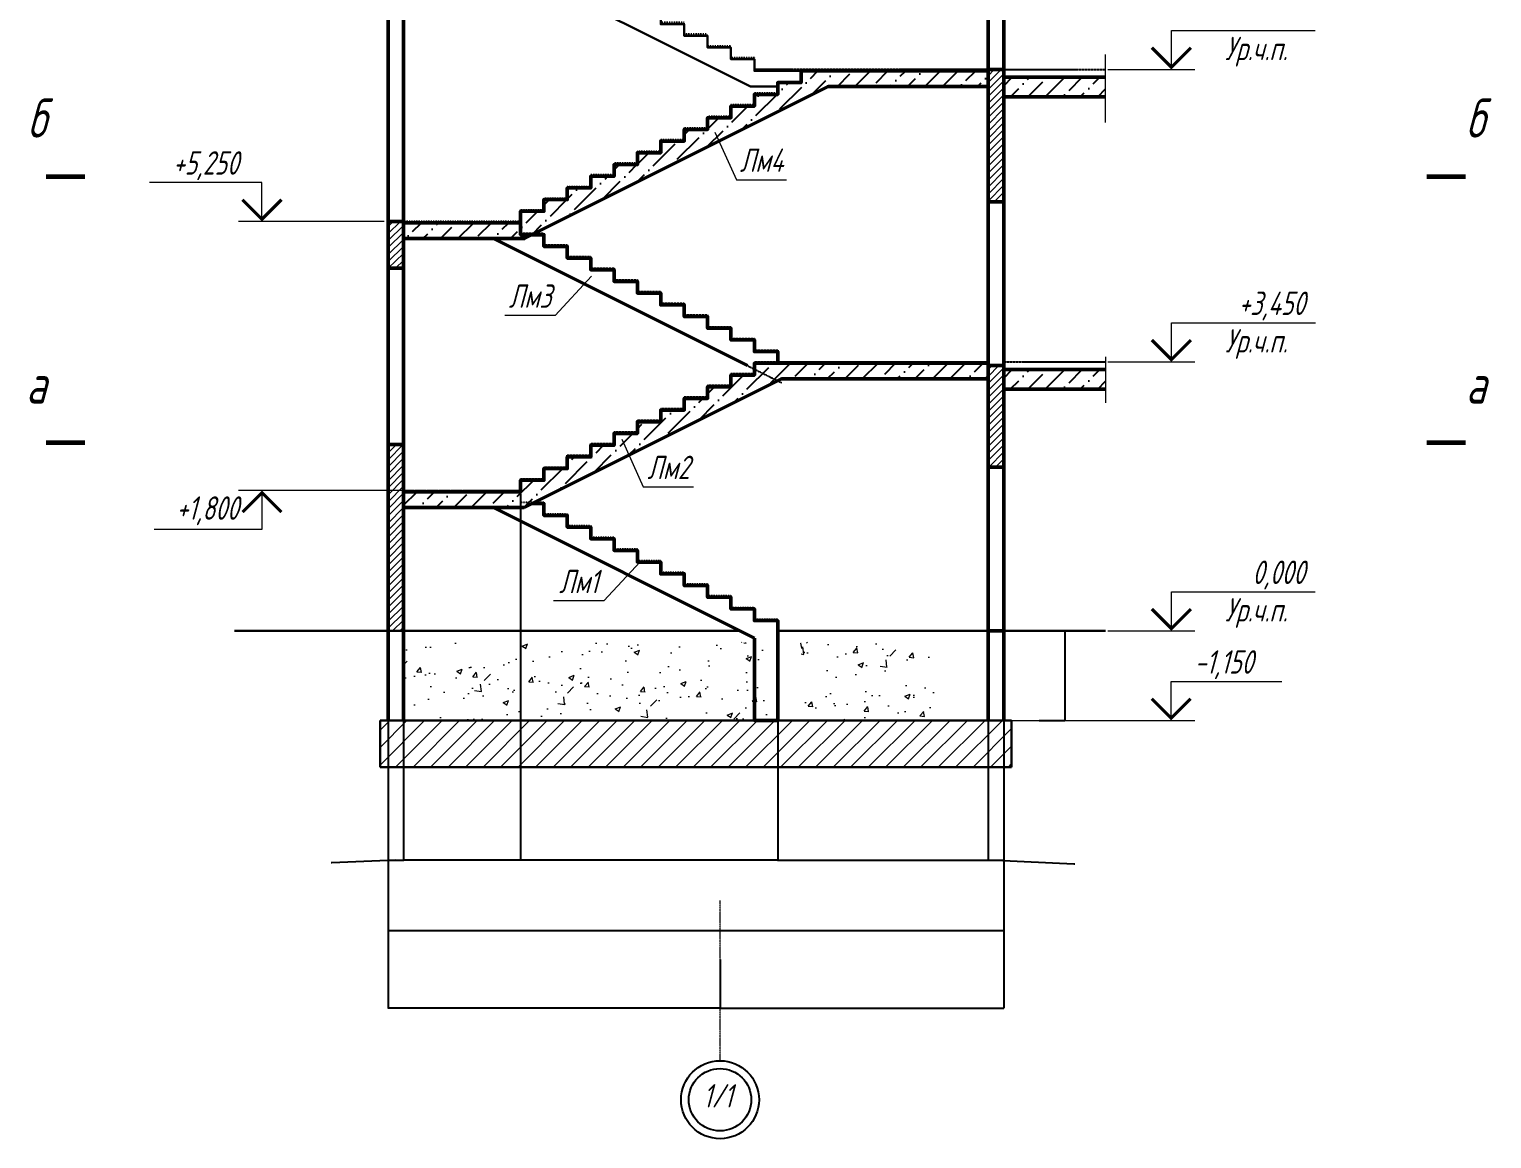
# Model space of a CAD drawing. Header units: millimetres. Extents: x 645 to 249636, y -127504 to 76561.
# Drawn here: x 196212 to 214977, y 42547 to 56777 of the extents above; entities that cross this region are included whole.
import ezdxf
from ezdxf.enums import TextEntityAlignment as Align

# ---------------------------------------------------------------- set-up
doc = ezdxf.new("R2010")
doc.units = ezdxf.units.MM
for name, pattern in [('ACAD_ISO04W100', [30.5, 24, -3, 0.5, -3]), ('JIS_02_1.0', [2, 1, -1]), ('ШТРИХ_СРЕДНИЙ', [5.5, 4, -1.5])]:
    doc.linetypes.add(name, pattern=pattern)
doc.layers.get('Defpoints').update_dxf_attribs({"color": 8})
for name, color, linetype, lineweight in [('osi', 251, 'Continuous', 13), ('монолит', 5, 'Continuous', 50), ('размер', 202, 'Continuous', 15), ('Фундамент', 6, 'Continuous', 60)]:
    doc.layers.add(name, color=color, linetype=linetype, lineweight=lineweight)
doc.layers.add('оси1', color=210, linetype='Continuous')
doc.layers.add('пол', color=7, linetype='JIS_02_1.0')
doc.styles.add('3.0', font='simplex.shx', dxfattribs={"width": 0.7, "oblique": 15, "height": 2.8})
doc.styles.add('UNR Sim', font='simplex.shx', dxfattribs={"width": 0.65})
doc.styles.add('РАБОЧИЙ_шрифт', font='romans.shx', dxfattribs={"width": 0.7, "oblique": 15})
doc.dimstyles.new('1к100', dxfattribs={"dimtxt": 3, "dimasz": 2.5, "dimexe": 2, "dimexo": 2, "dimtad": 1, "dimdec": 0, "dimlfac": 100, "dimrnd": 5, "dimtxsty": '3.0', "dimblk": 'ARCHTICK', "dimcen": 2.5, "dimdle": 2, "dimadec": 0, "dimazin": 2, "dimtfac": 0.75, "dimtdec": 0, "dimtmove": 1, "dimatfit": 3, "dimfxl": 1.25, "dimtolj": 1, "dimarcsym": 1})
pattern_1 = [(49.99999999999999, (-202146133.3436774, 200790410.5667765), (717.2601826007534, -62.75213498259511), [75, -825]), (355, (-202146133.3436774, 200790410.5667765), (-138.751333613, 752.1921337000118), [60.00000000000001, -660.0000000000001]), (100.45144446, (-202146073.5719964, 200790405.3374325), (578.508846727112, 689.4399909686294), [63.74019199999988, -701.142111999999]), (46.18420000000002, (-202146133.3436774, 200790610.5667765), (1067.241330671572, -165.5192807930765), [112.4999999999998, -1237.499999999998]), (96.63563549, (-202146044.4069324, 200790596.7734695), (934.6619456742284, 974.1186007745505), [95.61034200000002, -1051.71376]), (351.1841639899999, (-202146133.3436774, 200790610.5667765), (934.6619450547731, 974.1186002699901), [90, -990.0000009999999]), (21, (-202146033.3436774, 200790560.5667765), (596.9070521184617, -402.6188906653388), [75, -825]), (326.0000000000001, (-202146033.3436774, 200790560.5667765), (243.3153319215817, 725.150045046853), [60, -660]), (71.45144474, (-202145983.6014234, 200790527.0152025), (840.2223767299711, 322.5311528063538), [63.74019000000001, -701.142112]), (37.50000000000001, (-202146133.3436774, 200790410.5667765), (12.15985531729067, 332.8938538313115), [0, -652, 0, -670, 0, -662.5]), (7.499999999999999, (-202146133.3436774, 200790410.5667765), (263.0695374421486, 394.4117118823602), [0, -382, 0, -637, 0, -252.5]), (327.5, (-202146356.3436774, 200790410.5667765), (533.822436172409, -22.55487173437976), [0, -250, 0, -780.0000000000001, 0, -1035]), (317.5, (-202146456.3436774, 200790410.5667765), (583.1861693423863, 100.1049823323177), [0, -325, 0, -518, 0, -735])]
pattern_2 = [(45, (-202145433.3436774, 200790560.5667765), (-44.90128060534576, 44.90128060534578), [])]

# ---------------------------------------------------------------- blocks, each defined once
blk = doc.blocks.new('_ArchTick')
at = {"color": 0, "linetype": 'ByBlock', "const_width": 0.15}
blk.add_lwpolyline([(-0.5, -0.5), (0.5, 0.5)], dxfattribs=at)
blk = doc.blocks.new('*D39')
at = {"layer": 'Defpoints', "color": 0, "transparency": 16777216}
for p in [(202515.8990830183, 50817.19756360713), (205815.8990830407, 48440.25626447133), (202515.8990830183, 46118.87494653079)]:
    blk.add_point(p, dxfattribs=at)
at = {"layer": 'размер', "color": 0, "lineweight": -2, "transparency": 16777216}
blk.add_line((202515.8990830183, 50815.19756360713), (202515.8990830183, 46116.87494653079), dxfattribs=at)
at = {"layer": 'размер', "color": 0, "linetype": 'ByBlock', "lineweight": -2, "transparency": 16777216}
for p, q in [((205815.8990830407, 48438.25626447133), (205815.8990830407, 46116.87494653079)), ((205817.8990830407, 46118.87494653079), (202513.8990830183, 46118.87494653079))]:
    blk.add_line(p, q, dxfattribs=at)
at = {"layer": 'размер', "color": 0, "lineweight": -2, "transparency": 16777216, "xscale": 2.5, "yscale": 2.5, "zscale": 2.5, "rotation": 180}
blk.add_blockref('_ArchTick', (202515.8990830183, 46118.87494653079), dxfattribs=at)
at = {"layer": 'размер', "color": 0, "lineweight": -2, "transparency": 16777216, "xscale": 2.5, "yscale": 2.5, "zscale": 2.5}
blk.add_blockref('_ArchTick', (205815.8990830407, 46118.87494653079), dxfattribs=at)
at = {"layer": 'размер', "color": 0, "transparency": 16777216, "insert": (204165.8990830295, 46120.89994653079), "char_height": 2.8, "attachment_point": 5, "style": '3.0'}
blk.add_mtext('\\A1;330000', dxfattribs=at)
blk = doc.blocks.new('*D37')
at = {"layer": 'Defpoints', "color": 0, "transparency": 16777216}
for p in [(201015.9722449705, 50767.19756360713), (202515.8990830183, 50817.19756360713), (201015.9722449705, 46118.87494653079)]:
    blk.add_point(p, dxfattribs=at)
at = {"layer": 'размер', "color": 0, "lineweight": -2, "transparency": 16777216}
blk.add_line((201015.9722449705, 50765.19756360713), (201015.9722449705, 46116.87494653079), dxfattribs=at)
at = {"layer": 'размер', "color": 0, "linetype": 'ByBlock', "lineweight": -2, "transparency": 16777216}
for p, q in [((202515.8990830183, 50815.19756360713), (202515.8990830183, 46116.87494653079)), ((202517.8990830183, 46118.87494653079), (201013.9722449705, 46118.87494653079))]:
    blk.add_line(p, q, dxfattribs=at)
at = {"layer": 'размер', "color": 0, "lineweight": -2, "transparency": 16777216, "xscale": 2.5, "yscale": 2.5, "zscale": 2.5, "rotation": 180}
blk.add_blockref('_ArchTick', (201015.9722449705, 46118.87494653079), dxfattribs=at)
at = {"layer": 'размер', "color": 0, "lineweight": -2, "transparency": 16777216, "xscale": 2.5, "yscale": 2.5, "zscale": 2.5}
blk.add_blockref('_ArchTick', (202515.8990830183, 46118.87494653079), dxfattribs=at)
at = {"layer": 'размер', "color": 0, "transparency": 16777216, "insert": (201765.9356639944, 46120.89994653079), "char_height": 2.8, "attachment_point": 5, "style": '3.0'}
blk.add_mtext('\\A1;149995', dxfattribs=at)
blk = doc.blocks.new('*D38')
at = {"layer": 'Defpoints', "color": 0, "transparency": 16777216}
for p in [(208515.9722449705, 49062.46977282304), (205815.8990830407, 48440.25626447133), (208515.9722449705, 46118.87494653079)]:
    blk.add_point(p, dxfattribs=at)
at = {"layer": 'размер', "color": 0, "lineweight": -2, "transparency": 16777216}
blk.add_line((208515.9722449705, 49060.46977282304), (208515.9722449705, 46116.87494653079), dxfattribs=at)
at = {"layer": 'размер', "color": 0, "linetype": 'ByBlock', "lineweight": -2, "transparency": 16777216}
for p, q in [((205815.8990830407, 48438.25626447133), (205815.8990830407, 46116.87494653079)), ((205813.8990830407, 46118.87494653079), (208517.9722449705, 46118.87494653079))]:
    blk.add_line(p, q, dxfattribs=at)
at = {"layer": 'размер', "color": 0, "lineweight": -2, "transparency": 16777216, "xscale": 2.5, "yscale": 2.5, "zscale": 2.5, "rotation": 180}
blk.add_blockref('_ArchTick', (205815.8990830407, 46118.87494653079), dxfattribs=at)
at = {"layer": 'размер', "color": 0, "lineweight": -2, "transparency": 16777216, "xscale": 2.5, "yscale": 2.5, "zscale": 2.5}
blk.add_blockref('_ArchTick', (208515.9722449705, 46118.87494653079), dxfattribs=at)
at = {"layer": 'размер', "color": 0, "transparency": 16777216, "insert": (207165.9356640056, 46120.89994653079), "char_height": 2.8, "attachment_point": 5, "style": '3.0'}
blk.add_mtext('\\A1;270005', dxfattribs=at)
blk = doc.blocks.new('*D32')
at = {"layer": 'Defpoints', "color": 0, "ltscale": 0.05, "transparency": 16777216}
for p in [(200815.9722449705, 48366.08305637806), (201015.9722449705, 48366.08305637806), (201015.9722449705, 46118.87494653079)]:
    blk.add_point(p, dxfattribs=at)
at = {"layer": 'размер', "color": 0, "linetype": 'ByBlock', "lineweight": -2, "ltscale": 0.05, "transparency": 16777216}
for p, q in [((200815.9722449705, 48364.08305637806), (200815.9722449705, 46116.87494653079)), ((200096.0563984811, 46086.71770288225), (200085.5190469783, 46086.71770288225)), ((200915.9722449705, 46118.87494653079), (200096.0563984811, 46086.71770288225)), ((200813.9722449705, 46118.87494653079), (201017.9722449705, 46118.87494653079))]:
    blk.add_line(p, q, dxfattribs=at)
at = {"layer": 'размер', "color": 0, "lineweight": -2, "ltscale": 0.05, "transparency": 16777216}
blk.add_line((201015.9722449705, 48364.08305637806), (201015.9722449705, 46116.87494653079), dxfattribs=at)
at = {"layer": 'размер', "color": 0, "lineweight": -2, "ltscale": 0.05, "transparency": 16777216, "xscale": 2.5, "yscale": 2.5, "zscale": 2.5, "rotation": 180}
blk.add_blockref('_ArchTick', (200815.9722449705, 46118.87494653079), dxfattribs=at)
at = {"layer": 'размер', "color": 0, "lineweight": -2, "ltscale": 0.05, "transparency": 16777216, "xscale": 2.5, "yscale": 2.5, "zscale": 2.5}
blk.add_blockref('_ArchTick', (201015.9722449705, 46118.87494653079), dxfattribs=at)
at = {"layer": 'размер', "color": 0, "ltscale": 0.05, "transparency": 16777216, "insert": (200090.7877227297, 46088.74270288225), "char_height": 2.8, "attachment_point": 5, "style": '3.0'}
blk.add_mtext('\\A1;20000', dxfattribs=at)
blk = doc.blocks.new('*D33')
at = {"layer": 'Defpoints', "color": 0, "ltscale": 0.05, "transparency": 16777216}
for p in [(208715.9722449705, 49463.97151971783), (200815.9722449705, 45693.65875838872), (208715.9722449705, 45215.76694815035)]:
    blk.add_point(p, dxfattribs=at)
at = {"layer": 'размер', "color": 0, "lineweight": -2, "ltscale": 0.05, "transparency": 16777216}
blk.add_line((208715.9722449705, 49461.97151971783), (208715.9722449705, 45213.76694815035), dxfattribs=at)
at = {"layer": 'размер', "color": 0, "linetype": 'ByBlock', "lineweight": -2, "ltscale": 0.05, "transparency": 16777216}
for p, q in [((200815.9722449705, 45691.65875838872), (200815.9722449705, 45213.76694815035)), ((200813.9722449705, 45215.76694815035), (208717.9722449705, 45215.76694815035))]:
    blk.add_line(p, q, dxfattribs=at)
at = {"layer": 'размер', "color": 0, "lineweight": -2, "ltscale": 0.05, "transparency": 16777216, "xscale": 2.5, "yscale": 2.5, "zscale": 2.5, "rotation": 180}
blk.add_blockref('_ArchTick', (200815.9722449705, 45215.76694815035), dxfattribs=at)
at = {"layer": 'размер', "color": 0, "lineweight": -2, "ltscale": 0.05, "transparency": 16777216, "xscale": 2.5, "yscale": 2.5, "zscale": 2.5}
blk.add_blockref('_ArchTick', (208715.9722449705, 45215.76694815035), dxfattribs=at)
at = {"layer": 'размер', "color": 0, "ltscale": 0.05, "transparency": 16777216, "insert": (204765.9722449705, 45217.79194815036), "char_height": 2.8, "attachment_point": 5, "style": '3.0'}
blk.add_mtext('\\A1;790000', dxfattribs=at)
blk = doc.blocks.new('*D34')
at = {"layer": 'Defpoints', "color": 0, "ltscale": 0.05, "transparency": 16777216}
for p in [(208515.9722449705, 48369.49894806917), (208715.9722449705, 48369.49894806917), (208715.9722449705, 46118.87494653079)]:
    blk.add_point(p, dxfattribs=at)
at = {"layer": 'размер', "color": 0, "linetype": 'ByBlock', "lineweight": -2, "ltscale": 0.05, "transparency": 16777216}
for p, q in [((208515.9722449705, 48367.49894806917), (208515.9722449705, 46116.87494653079)), ((208513.9722449705, 46118.87494653079), (208717.9722449705, 46118.87494653079)), ((208615.9722449705, 46118.87494653079), (209616.7133581191, 46073.52147928055)), ((209616.7133581191, 46073.52147928055), (209627.250709622, 46073.52147928055))]:
    blk.add_line(p, q, dxfattribs=at)
at = {"layer": 'размер', "color": 0, "lineweight": -2, "ltscale": 0.05, "transparency": 16777216}
blk.add_line((208715.9722449705, 48367.49894806917), (208715.9722449705, 46116.87494653079), dxfattribs=at)
at = {"layer": 'размер', "color": 0, "lineweight": -2, "ltscale": 0.05, "transparency": 16777216, "xscale": 2.5, "yscale": 2.5, "zscale": 2.5, "rotation": 180}
blk.add_blockref('_ArchTick', (208515.9722449705, 46118.87494653079), dxfattribs=at)
at = {"layer": 'размер', "color": 0, "lineweight": -2, "ltscale": 0.05, "transparency": 16777216, "xscale": 2.5, "yscale": 2.5, "zscale": 2.5}
blk.add_blockref('_ArchTick', (208715.9722449705, 46118.87494653079), dxfattribs=at)
at = {"layer": 'размер', "color": 0, "ltscale": 0.05, "transparency": 16777216, "insert": (209621.9820338706, 46075.54647928055), "char_height": 2.8, "attachment_point": 5, "style": '3.0'}
blk.add_mtext('\\A1;20000', dxfattribs=at)
blk = doc.blocks.new('*D35')
at = {"layer": 'Defpoints', "color": 0, "ltscale": 0.05, "transparency": 16777216}
for p in [(209168.2312373073, 49062.46977284634), (209168.2312373073, 47912.46977282305), (209497.6949069581, 47912.46977282305)]:
    blk.add_point(p, dxfattribs=at)
at = {"layer": 'размер', "color": 0, "linetype": 'ByBlock', "lineweight": -2, "ltscale": 0.05, "transparency": 16777216}
for p, q in [((209170.2312373073, 49062.46977284634), (209499.6949069581, 49062.46977284634)), ((209497.6949069581, 49064.46977284634), (209497.6949069581, 47910.46977282305))]:
    blk.add_line(p, q, dxfattribs=at)
at = {"layer": 'размер', "color": 0, "lineweight": -2, "ltscale": 0.05, "transparency": 16777216}
blk.add_line((209170.2312373073, 47912.46977282305), (209499.6949069581, 47912.46977282305), dxfattribs=at)
at = {"layer": 'размер', "color": 0, "lineweight": -2, "ltscale": 0.05, "transparency": 16777216, "xscale": 2.5, "yscale": 2.5, "zscale": 2.5}
for p, rotation in [((209497.6949069581, 49062.46977284634), 90), ((209497.6949069581, 47912.46977282305), 270)]:
    blk.add_blockref('_ArchTick', p, dxfattribs=dict(at, rotation=rotation))
at = {"layer": 'размер', "color": 0, "ltscale": 0.05, "transparency": 16777216, "insert": (209495.6699069581, 48487.46977283463), "char_height": 2.8, "attachment_point": 5, "rotation": 90, "style": '3.0'}
blk.add_mtext('\\A1;115000', dxfattribs=at)
blk = doc.blocks.new('*D36')
at = {"layer": 'Defpoints', "color": 0, "ltscale": 0.05, "transparency": 16777216}
for p in [(208715.9722449705, 45526.68369493063), (205075.9722449556, 44847.64047203667), (208715.9722449705, 44221.90365941811)]:
    blk.add_point(p, dxfattribs=at)
at = {"layer": 'размер', "color": 0, "lineweight": -2, "ltscale": 0.05, "transparency": 16777216}
blk.add_line((208715.9722449705, 45524.68369493063), (208715.9722449705, 44219.90365941811), dxfattribs=at)
at = {"layer": 'размер', "color": 0, "linetype": 'ByBlock', "lineweight": -2, "ltscale": 0.05, "transparency": 16777216}
for p, q in [((205075.9722449556, 44845.64047203667), (205075.9722449556, 44219.90365941811)), ((205073.9722449556, 44221.90365941811), (208717.9722449705, 44221.90365941811))]:
    blk.add_line(p, q, dxfattribs=at)
at = {"layer": 'размер', "color": 0, "lineweight": -2, "ltscale": 0.05, "transparency": 16777216, "xscale": 2.5, "yscale": 2.5, "zscale": 2.5, "rotation": 180}
blk.add_blockref('_ArchTick', (205075.9722449556, 44221.90365941811), dxfattribs=at)
at = {"layer": 'размер', "color": 0, "lineweight": -2, "ltscale": 0.05, "transparency": 16777216, "xscale": 2.5, "yscale": 2.5, "zscale": 2.5}
blk.add_blockref('_ArchTick', (208715.9722449705, 44221.90365941811), dxfattribs=at)
at = {"layer": 'размер', "color": 0, "ltscale": 0.05, "transparency": 16777216, "insert": (206895.972244963, 44223.92865941811), "char_height": 2.8, "attachment_point": 5, "style": '3.0'}
blk.add_mtext('\\A1;364000', dxfattribs=at)
blk = doc.blocks.new('vcBlockPos')
at = {"color": 0, "linetype": 'ByBlock', "lineweight": -2, "style": 'UNR Sim'}
blk.add_attdef('ПОЗИЦИЯ', text='', height=378, dxfattribs=at).set_placement((0, 0), align=Align.BOTTOM_CENTER)
at = {"color": 0, "linetype": 'ByBlock', "lineweight": -2, "style": 'UNR Sim', "flags": 1}
blk.add_attdef('КОЛИЧЕСТВО', text='', height=378, dxfattribs=at).set_placement((0, 0), align=Align.RIGHT)
at = {"color": 0, "linetype": 'ByBlock', "lineweight": -2, "style": 'UNR Sim'}
blk.add_attdef('НТЕКСТ', text='', height=378, dxfattribs=at).set_placement((0, 0), align=Align.TOP_CENTER)
blk = doc.blocks.new('*D31')
at = {"layer": 'Defpoints', "color": 0, "ltscale": 0.05, "transparency": 16777216}
for p in [(200815.9722449705, 47912.46977282304), (205075.9722449556, 44847.64047203667), (200815.9722449705, 44221.90365941811)]:
    blk.add_point(p, dxfattribs=at)
at = {"layer": 'размер', "color": 0, "lineweight": -2, "ltscale": 0.05, "transparency": 16777216}
blk.add_line((200815.9722449705, 47910.46977282304), (200815.9722449705, 44219.90365941811), dxfattribs=at)
at = {"layer": 'размер', "color": 0, "linetype": 'ByBlock', "lineweight": -2, "ltscale": 0.05, "transparency": 16777216}
for p, q in [((205075.9722449556, 44845.64047203667), (205075.9722449556, 44219.90365941811)), ((205077.9722449556, 44221.90365941811), (200813.9722449705, 44221.90365941811))]:
    blk.add_line(p, q, dxfattribs=at)
at = {"layer": 'размер', "color": 0, "lineweight": -2, "ltscale": 0.05, "transparency": 16777216, "xscale": 2.5, "yscale": 2.5, "zscale": 2.5, "rotation": 180}
blk.add_blockref('_ArchTick', (200815.9722449705, 44221.90365941811), dxfattribs=at)
at = {"layer": 'размер', "color": 0, "lineweight": -2, "ltscale": 0.05, "transparency": 16777216, "xscale": 2.5, "yscale": 2.5, "zscale": 2.5}
blk.add_blockref('_ArchTick', (205075.9722449556, 44221.90365941811), dxfattribs=at)
at = {"layer": 'размер', "color": 0, "ltscale": 0.05, "transparency": 16777216, "insert": (202945.972244963, 44223.92865941811), "char_height": 2.8, "attachment_point": 5, "style": '3.0'}
blk.add_mtext('\\A1;426000', dxfattribs=at)

msp = doc.modelspace()

# ---------------------------------------------------------------- hatches: boundary and pattern name
h = msp.add_hatch()
h.set_pattern_fill('ANSI36', color=256, scale=50)
h.set_pattern_definition([(45, (-76629872.0315089, 51571919.80412629), (84.18990113502333, 308.6963041617522), [396.875, -79.375, 0, -79.375])])
h.paths.add_polyline_path([(206115.8990830183, 56242.46977285098), (208515.9722449705, 56242.46977285098), (208515.9722449705, 56042.46977285098), (206463.1126785167, 56042.46977285098), (202563.1126784943, 54092.46977285098), (201015.9722449705, 54092.46977285098), (201015.9722449705, 54292.46977285098), (202515.8990830183, 54292.46977285098), (202515.8990830183, 54442.46977285098), (202815.8990830183, 54442.46977285098), (202815.8990830183, 54592.46977285098), (203115.8990830183, 54592.46977285098), (203115.8990830183, 54742.46977285098), (203415.8990830183, 54742.46977285098), (203415.8990830183, 54892.46977285098), (203715.8990830183, 54892.46977285098), (203715.8990830183, 55042.46977285098), (204015.8990830183, 55042.46977285098), (204015.8990830183, 55192.46977285098), (204315.8990830183, 55192.46977285098), (204315.8990830183, 55342.46977285098), (204615.8990830183, 55342.46977285098), (204615.8990830183, 55492.46977285098), (204915.8990830183, 55492.46977285098), (204915.8990830183, 55642.46977285098), (205215.8990830183, 55642.46977285098), (205215.8990830183, 55792.46977285098), (205515.8990830183, 55792.46977285098), (205515.8990830183, 55942.46977285098), (205815.8990830183, 55942.46977285098), (205815.8990830183, 56092.46977285098), (206115.8990830183, 56092.46977285098)])
h = msp.add_hatch()
h.set_pattern_fill('ANSI36', color=256, scale=50)
h.set_pattern_definition([(45, (-76635172.03150895, 51557984.60103307), (84.18990113502333, 308.6963041617522), [396.875, -79.375, 0, -79.375])])
h.paths.add_polyline_path([(210022.7591572106, 55912.19756364904), (210022.7591572329, 56162.19756360247), (208715.9722450189, 56162.19756360247), (208715.9722449481, 55912.19756362576)])
h = msp.add_hatch()
h.set_pattern_fill('ANSI36', color=256, scale=50)
h.set_pattern_definition([(45, (-202308952.7125502, 200720752.685739), (84.18990113502336, 308.6963041617522), [396.875, -79.375, 0, -79.375])])
h.paths.add_polyline_path([(204615.9722449705, 51892.46977285098), (204315.9722449705, 51892.46977285098), (204315.9722449705, 51742.46977285098), (204015.9722449705, 51742.46977285098), (204015.9722449705, 51592.46977285098), (203715.9722449705, 51592.46977285098), (203715.9722449705, 51442.46977285098), (203415.9722449705, 51442.46977285098), (203415.9722449705, 51292.46977285098), (203115.9722449705, 51292.46977285098), (203115.9722449705, 51142.46977285098), (202815.9722449705, 51142.46977285098), (202815.9722449705, 50992.46977285098), (202515.9722449705, 50992.46977285098), (202515.9722449705, 50842.46977285098), (201015.9722449705, 50842.46977285098), (201015.9722449705, 50642.46977285098), (202563.1858404502, 50642.46977285098), (205863.1858404502, 52292.46977285098), (208515.9722449705, 52292.46977285098), (208515.9722449705, 52492.46977285098), (205515.9722449705, 52492.46977285098), (205515.9722449705, 52342.46977285098), (205215.9722449705, 52342.46977285098), (205215.9722449705, 52192.46977285098), (204915.9722449705, 52192.46977285098), (204915.9722449705, 52042.46977285098), (204615.9722449705, 52042.46977285098)])
h = msp.add_hatch()
h.set_pattern_fill('ANSI36', color=256, scale=50)
h.set_pattern_definition([(45, (-76635172.03150895, 51554234.87324232), (84.18990113502333, 308.6963041617522), [396.875, -79.375, 0, -79.375])])
h.paths.add_polyline_path([(210022.7591572106, 52162.46977289289), (210022.7591572329, 52412.4697728696), (208715.9722449705, 52412.4697728696), (208715.9722449705, 52162.4697728696)])
at = {"layer": 'размер', "ltscale": 0.05}
h = msp.add_hatch(dxfattribs=at)
h.set_pattern_fill('ANSI31', color=256, scale=20)
h.set_pattern_definition([(45, (-202146133.3436774, 200790560.5667765), (-44.90128060534576, 44.90128060534578), [])])
h.paths.add_polyline_path([(200815.9722449705, 72591.75853826187), (201015.9722449929, 72596.4358557862), (201015.9722449705, 72612.40065683692), (200815.9722449705, 72612.40065683692)])
h.paths.add_polyline_path([(201015.9722449705, 51452.46977281373), (200815.9722449705, 51452.46977281373), (200815.9722449705, 49062.46977282304), (201015.9722449705, 49062.46977282304)])
h = msp.add_hatch(dxfattribs=at)
h.set_pattern_fill('ANSI31', color=256, scale=20)
h.set_pattern_definition(pattern_2)
h.paths.add_polyline_path([(208715.9722449705, 56262.19756357919), (208515.9722449705, 56262.19756357919), (208515.9722449705, 54562.46977282304), (208715.9722449705, 54562.46977282304)])
h = msp.add_hatch(dxfattribs=at)
h.set_pattern_fill('ANSI31', color=256, scale=20)
h.set_pattern_definition([(45, (-202348817.8416634, 200727276.3709353), (-44.90128060534576, 44.90128060534578), [])])
h.paths.add_polyline_path([(201015.9722449705, 54312.46977282304), (200815.9722449705, 54312.46977282304), (200815.9722449705, 53712.46977282304), (201015.9722449705, 53712.46977282304)])
h = msp.add_hatch(dxfattribs=at)
h.set_pattern_fill('ANSI31', color=256, scale=20)
h.set_pattern_definition(pattern_2)
h.paths.add_polyline_path([(208515.9722449705, 51162.46977282304), (208715.9722449929, 51162.46977279976), (208715.9722449705, 52462.46977282304), (208515.9722449705, 52462.46977282304)])
h = msp.add_hatch(dxfattribs=at)
h.set_pattern_fill('AR-CONC', color=256, scale=100)
h.set_pattern_definition(pattern_1)
h.paths.add_polyline_path([(205815.8990830407, 47912.46977282304), (205815.8990830183, 48818.86297507759), (205628.6854875274, 48912.46977282304), (201015.9722449705, 48912.46977282304), (201015.9722449705, 47912.46977282304)])
h = msp.add_hatch(dxfattribs=at)
h.set_pattern_fill('AR-CONC', color=256, scale=100)
h.set_pattern_definition(pattern_1)
h.paths.add_polyline_path([(207815.9722449705, 47912.46977282304), (207815.9722449705, 48912.46977282304), (206115.8990830183, 48912.46977282304), (206115.8990830407, 47912.46977282304)])
h = msp.add_hatch(dxfattribs=at)
h.set_pattern_fill('ANSI31', color=256, scale=50)
h.set_pattern_definition([(45, (-202331275.7707293, 200720773.008105), (-112.2532015133644, 112.2532015133644), [])])
h.paths.add_polyline_path([(208715.9722449705, 47312.46977282304), (208815.9722449705, 47312.46977282304), (208815.9722449705, 47912.46977282304), (208715.9722449705, 47912.46977282304), (208715.9722449705, 47912.46977284632), (208515.9722449705, 47912.46977284632), (208515.9722449705, 47912.46977282304), (201015.9722449705, 47912.46977282304), (201015.9722449705, 47912.46977279976), (200815.9722449705, 47912.46977279976), (200815.9722449705, 47912.46977282304), (200715.9722449705, 47912.46977282304), (200715.9722449705, 47312.46977282304)])

# ---------------------------------------------------------------- linework, layer by layer
at = {"layer": 'osi', "linetype": 'ACAD_ISO04W100'}
msp.add_line((205075.9722449556, 43546.96813422802), (205075.9722449556, 45603.08963548474), dxfattribs=at)
at = {"layer": 'монолит', "ltscale": 5}
for p, q in [((200815.9722449705, 72612.40065683692), (200815.9722449705, 47912.46977282304)), ((201015.9722449705, 72612.40065683692), (201015.9722449705, 47912.46977282304)), ((208515.9722449705, 72612.40065683692), (208515.9722449705, 47912.46977284632)), ((208715.9722449705, 72612.40065683692), (208715.9722449705, 47912.46977282304)), ((208715.9722450897, 56262.19756357919), (208515.9722450897, 56262.19756357919)), ((208715.9722449705, 54562.46977282304), (208515.9722449705, 54562.46977282304)), ((208715.9722449705, 52462.46977282304), (208515.9722449705, 52462.46977282304)), ((200815.9722449705, 51452.46977281373), (201015.9722449705, 51452.46977281373)), ((208715.9722449929, 51162.46977279976), (208515.9722449929, 51162.46977279976)), ((208715.9722449929, 49062.46977279976), (208515.9722449929, 49062.46977279976))]:
    msp.add_line(p, q, dxfattribs=at)
at = {"layer": 'монолит', "ltscale": 0.05}
for p, q in [((208515.9722449705, 56242.46977285098), (208515.9722449705, 56042.46977285098)), ((208515.9722449705, 56042.46977285098), (206463.1126785167, 56042.46977285098)), ((201015.9722449705, 54312.46977282304), (200815.9722449705, 54312.46977282304)), ((200815.9722449705, 54312.46977282304), (200815.9722449705, 53712.46977282304)), ((201015.9722449705, 53712.46977282304), (201015.9722449705, 54312.46977282304)), ((202168.6854874939, 54092.46977285098), (205428.6854875498, 52462.46977282304)), ((200815.9722449705, 53712.46977282304), (201015.9722449705, 53712.46977282304)), ((202168.7586494461, 50642.46977285098), (205515.9722449705, 48968.86297510087))]:
    msp.add_line(p, q, dxfattribs=at)
at = {"layer": 'монолит', "color": 0, "lineweight": 30, "ltscale": 5}
for p, q in [((198847.61053624, 49062.46977282304), (205328.758649528, 49062.46977282304)), ((205815.9722449705, 49062.46977284632), (210022.7591572553, 49062.46977284632))]:
    msp.add_line(p, q, dxfattribs=at)
at = {"layer": 'монолит', "lineweight": 30, "ltscale": 5}
msp.add_line((205815.8990830407, 47912.46977282304), (205815.8990830407, 48968.04275611963), dxfattribs=at)
for points in [[(202168.6854874939, 57692.46977285098), (205468.6854875386, 56042.4697728277), (205815.8990830183, 56042.4697728277)], [(206115.8990830183, 56242.46977285098), (205515.899082996, 56242.46977285098), (205515.899082996, 56392.46977285098), (205215.899082996, 56392.46977285098), (205215.899082996, 56542.46977285098), (204915.899082996, 56542.46977285098), (204915.899082996, 56692.46977285098), (204615.899082996, 56692.46977285098), (204615.899082996, 56842.46977285098), (204315.899082996, 56842.46977285098), (204315.899082996, 56992.46977285098), (204015.899082996, 56992.46977285098), (204015.899082996, 57142.46977285098), (203715.899082996, 57142.46977285098), (203715.899082996, 57292.46977285098), (203415.899082996, 57292.46977285098), (203415.899082996, 57442.46977285098), (203115.899082996, 57442.46977285098), (203115.899082996, 57592.46977285098), (202815.899082996, 57592.46977285098), (202815.899082996, 57742.46977285098), (202663.1126784943, 57742.46977285098)]]:
    msp.add_lwpolyline(points, dxfattribs=at)
at = {"layer": 'монолит', "ltscale": 5}
msp.add_lwpolyline([(206115.8990830183, 56242.46977285098), (208515.9722449705, 56242.46977285098), (208515.9722449705, 56042.46977285098), (206463.1126785167, 56042.46977285098), (202563.1126784943, 54092.46977285098), (201015.9722449705, 54092.46977285098), (201015.9722449705, 54292.46977285098), (202515.8990830183, 54292.46977285098), (202515.8990830183, 54442.46977285098), (202815.8990830183, 54442.46977285098), (202815.8990830183, 54592.46977285098), (203115.8990830183, 54592.46977285098), (203115.8990830183, 54742.46977285098), (203415.8990830183, 54742.46977285098), (203415.8990830183, 54892.46977285098), (203715.8990830183, 54892.46977285098), (203715.8990830183, 55042.46977285098), (204015.8990830183, 55042.46977285098), (204015.8990830183, 55192.46977285098), (204315.8990830183, 55192.46977285098), (204315.8990830183, 55342.46977285098), (204615.8990830183, 55342.46977285098), (204615.8990830183, 55492.46977285098), (204915.8990830183, 55492.46977285098), (204915.8990830183, 55642.46977285098), (205215.8990830183, 55642.46977285098), (205215.8990830183, 55792.46977285098), (205515.8990830183, 55792.46977285098), (205515.8990830183, 55942.46977285098), (205815.8990830183, 55942.46977285098), (205815.8990830183, 56092.46977285098), (205815.8990830183, 56092.46977285098), (206115.8990830183, 56092.46977285098)], close=True, dxfattribs=at)
for points in [[(210022.7591572329, 55912.19756360247), (208715.9722449705, 55912.19756357919), (208715.9722449705, 55912.19756357919), (208715.9722449705, 56162.19756357919), (210022.7591572329, 56162.19756357919)], [(202515.8990830183, 54292.46977285098), (202515.8990830183, 54142.46977285098), (202815.8990830183, 54142.46977285098), (202815.8990830183, 53992.46977285098), (203115.8990830183, 53992.46977285098), (203115.8990830183, 53842.46977285098), (203415.8990830183, 53842.46977285098), (203415.8990830183, 53692.46977285098), (203715.8990830183, 53692.46977285098), (203715.8990830183, 53542.46977285098), (204015.8990830183, 53542.46977285098), (204015.8990830183, 53392.46977285098), (204315.8990830183, 53392.46977285098), (204315.8990830183, 53242.46977285098), (204615.8990830183, 53242.46977285098), (204615.8990830183, 53092.46977285098), (204915.8990830183, 53092.46977285098), (204915.8990830183, 52942.46977285098), (205215.8990830183, 52942.46977285098), (205215.8990830183, 52792.46977285098), (205515.8990830183, 52792.46977285098), (205515.8990830183, 52642.46977285098), (205815.8990830183, 52642.46977285098), (205815.8990830183, 52492.46977285098), (206115.8990830183, 52492.46977285098), (208515.9722449705, 52492.46977285098)], [(210022.7591572329, 52162.46977284632), (208715.9722449705, 52162.46977282304), (208715.9722449705, 52162.46977282304), (208715.9722449705, 52412.46977282304), (210022.7591572329, 52412.46977282304)]]:
    msp.add_lwpolyline(points, dxfattribs=at)
at = {"layer": 'монолит', "ltscale": 0.05}
for points in [[(202563.1858404502, 50642.46977285098), (205863.1858404502, 52292.46977285098), (208515.9722449705, 52292.46977285098), (208515.9722449705, 52492.46977285098), (205515.9722449705, 52492.46977285098), (205515.9722449705, 52342.46977285098), (205215.9722449705, 52342.46977285098), (205215.9722449705, 52192.46977285098), (204915.9722449705, 52192.46977285098), (204915.9722449705, 52042.46977285098), (204615.9722449705, 52042.46977285098), (204615.9722449705, 51892.46977285098), (204315.9722449705, 51892.46977285098), (204315.9722449705, 51742.46977285098), (204015.9722449705, 51742.46977285098), (204015.9722449705, 51592.46977285098), (203715.9722449705, 51592.46977285098), (203715.9722449705, 51442.46977285098), (203415.9722449705, 51442.46977285098), (203415.9722449705, 51292.46977285098), (203115.9722449705, 51292.46977285098), (203115.9722449705, 51142.46977285098), (202815.9722449705, 51142.46977285098), (202815.9722449705, 50992.46977285098), (202515.9722449705, 50992.46977285098), (202515.9722449705, 50842.46977285098), (201015.9722449705, 50842.46977285098), (201015.9722449705, 50642.46977285098), (202563.1858404502, 50642.46977285098)], [(208515.9722449705, 52492.46977285098), (208515.9722449705, 52292.46977285098), (207991.0785384923, 52292.46977285098)], [(201015.9722449705, 50842.46977285098), (202515.9722449705, 50842.46977285098)], [(202663.1858404502, 50692.46977285098), (202815.9722449705, 50692.46977285098), (202815.9722449705, 50542.46977285098), (203115.9722449705, 50542.46977285098), (203115.9722449705, 50392.46977285098), (203415.9722449705, 50392.46977285098), (203415.9722449705, 50242.46977285098), (203715.9722449705, 50242.46977285098), (203715.9722449705, 50092.46977285098), (204015.9722449705, 50092.46977285098), (204015.9722449705, 49942.46977285098), (204315.9722449705, 49942.46977285098), (204315.9722449705, 49792.46977285098), (204615.9722449705, 49792.46977285098), (204615.9722449705, 49642.46977285098), (204915.9722449705, 49642.46977285098), (204915.9722449705, 49492.46977285098), (205215.9722449705, 49492.46977285098), (205215.9722449705, 49342.46977285098), (205515.9722449705, 49342.46977285098), (205515.9722449705, 49192.46977285098), (205815.9722449705, 49192.46977285098), (205815.9722449705, 49042.46977285098), (205815.8990830407, 47912.46977282304), (205515.9722449705, 47912.46977282304), (205515.9722449705, 48968.86297510087)]]:
    msp.add_lwpolyline(points, dxfattribs=at)
at = {"layer": 'оси1', "linetype": 'Continuous'}
for centre, radius in [((205075.9722449556, 43046.96813422802), 500), ((205075.9722449556, 43046.96813422802), 500), ((205075.3279468976, 43046.98891180183), 400)]:
    msp.add_circle(centre, radius, dxfattribs=at)
at = {"layer": 'пол', "linetype": 'ШТРИХ_СРЕДНИЙ'}
for p, q in [((208515.9722449705, 56262.19756357919), (205515.899082996, 56262.19756360247)), ((208715.9722449705, 56262.19756357919), (210022.7591572106, 56262.19756360247)), ((208716.3893778101, 52512.46803278651), (210023.1762900464, 52512.46803283307))]:
    msp.add_line(p, q, dxfattribs=at)
at = {"layer": 'пол'}
for p, q in [((204893.3829027452, 52730.12106520205), (205333.3829026669, 52510.12106525328)), ((205428.6854875498, 52462.46977282304), (205868.6854874939, 52242.46977285098))]:
    msp.add_line(p, q, dxfattribs=at)
for points in [[(205515.899082996, 56262.40065683692), (205515.899082996, 56412.40065683692), (205215.899082996, 56412.40065683692), (205215.899082996, 56562.40065683692), (204915.899082996, 56562.40065683692), (204915.899082996, 56712.40065683692), (204615.899082996, 56712.40065683692), (204615.899082996, 56862.40065683692), (204315.899082996, 56862.40065683692), (204315.899082996, 57012.40065683692), (204015.899082996, 57012.40065683692), (204015.899082996, 57162.40065683692), (203715.899082996, 57162.40065683692), (203715.899082996, 57312.40065683692), (203415.899082996, 57312.40065683692), (203415.899082996, 57462.40065683692), (203115.899082996, 57462.40065683692), (203115.899082996, 57612.40065683692), (202815.899082996, 57612.40065683692), (202815.899082996, 57762.40065683692), (202702.9744464681, 57762.40065683692)], [(202515.8990830183, 54312.46977284632), (202515.8990830183, 54462.46977284632), (202815.8990830183, 54462.46977284632), (202815.8990830183, 54612.46977284632), (203115.8990830183, 54612.46977284632), (203115.8990830183, 54762.46977284632), (203415.8990830183, 54762.46977284632), (203415.8990830183, 54912.46977284632), (203715.8990830183, 54912.46977284632), (203715.8990830183, 55062.46977284632), (204015.8990830183, 55062.46977284632), (204015.8990830183, 55212.46977284632), (204315.8990830183, 55212.46977284632), (204315.8990830183, 55362.46977284632), (204615.8990830183, 55362.46977284632), (204615.8990830183, 55512.46977284632), (204915.8990830183, 55512.46977284632), (204915.8990830183, 55662.46977284632), (205215.8990830183, 55662.46977284632), (205215.8990830183, 55812.46977284632), (205515.8990830183, 55812.46977284632), (205515.8990830183, 55962.46977284632), (205815.8990830183, 55962.46977284632), (205815.8990830183, 56037.19756360247)], [(202515.8990830183, 54292.46977285098), (202515.8990830183, 54312.46977282304), (201015.9722449705, 54312.46977282304)], [(201015.9722449705, 50862.46977284632), (202515.9722449705, 50862.46977284632), (202515.9722449705, 50712.46977284632), (202815.9722449705, 50712.46977284632), (202815.9722449705, 50562.46977284632), (203115.9722449705, 50562.46977284632), (203115.9722449705, 50412.46977284632), (203415.9722449705, 50412.46977284632), (203415.9722449705, 50262.46977284632), (203715.9722449705, 50262.46977284632), (203715.9722449705, 50112.46977284632), (204015.9722449705, 50112.46977284632), (204015.9722449705, 49962.46977284632), (204315.9722449705, 49962.46977284632), (204315.9722449705, 49812.46977284632), (204615.9722449705, 49812.46977284632), (204615.9722449705, 49662.46977284632), (204915.9722449705, 49662.46977284632), (204915.9722449705, 49512.46977284632), (205215.9722449705, 49512.46977284632), (205215.9722449705, 49362.46977284632), (205515.9722449705, 49362.46977284632), (205515.9722449705, 49212.46977284632), (205815.9722449705, 49212.46977284632), (205815.9722449705, 49062.46977284632), (205815.9722449705, 47912.46977284632), (205515.9722449705, 47912.46977284632), (205515.9722449705, 48917.506020042)]]:
    msp.add_lwpolyline(points, dxfattribs=at)
at = {"layer": 'пол', "linetype": 'ШТРИХ_СРЕДНИЙ', "ltscale": 0.2}
msp.add_lwpolyline([(202515.8990830183, 54312.46977284632), (202515.8990830183, 54162.46977284632), (202815.8990830183, 54162.46977284632), (202815.8990830183, 54012.46977284632), (203115.8990830183, 54012.46977284632), (203115.8990830183, 53862.46977284632), (203415.8990830183, 53862.46977284632), (203415.8990830183, 53712.46977284632), (203715.8990830183, 53712.46977284632), (203715.8990830183, 53562.46977284632), (204015.8990830183, 53562.46977284632), (204015.8990830183, 53412.46977284632), (204315.8990830183, 53412.46977284632), (204315.8990830183, 53262.46977284632), (204615.8990830183, 53262.46977284632), (204615.8990830183, 53112.46977284632), (204915.8990830183, 53112.46977284632), (204915.8990830183, 52962.46977284632), (205215.8990830183, 52962.46977284632), (205215.8990830183, 52812.46977284632), (205515.8990830183, 52812.46977284632), (205515.8990830183, 52662.46977284632), (205815.8990830183, 52662.46977284632), (205815.8990830183, 52512.46977284632), (206115.8990830183, 52512.46977284632), (208515.9722449705, 52512.46977284632)], dxfattribs=at)
at = {"layer": 'пол', "linetype": 'ШТРИХ_СРЕДНИЙ'}
for points in [[(201015.9722449705, 50862.46977284632), (202515.9722449705, 50862.46977284632), (202515.9722449705, 51012.46977284632), (202815.9722449705, 51012.46977284632), (202815.9722449705, 51162.46977284632), (203115.9722449705, 51162.46977284632), (203115.9722449705, 51312.46977284632), (203415.9722449705, 51312.46977284632), (203415.9722449705, 51462.46977284632), (203715.9722449705, 51462.46977284632), (203715.9722449705, 51612.46977284632), (204015.9722449705, 51612.46977284632), (204015.9722449705, 51762.46977284632), (204315.9722449705, 51762.46977284632), (204315.9722449705, 51912.46977284632), (204615.9722449705, 51912.46977284632), (204615.9722449705, 52062.46977284632), (204915.9722449705, 52062.46977284632), (204915.9722449705, 52212.46977284632), (205215.9722449705, 52212.46977284632), (205215.9722449705, 52362.46977284632), (205515.9722449705, 52362.46977284632), (205515.9722449705, 52512.46977284632), (208515.9722449705, 52512.46977284632)], [(202515.9722449705, 50862.46977284632), (202515.9722449705, 50862.46977284632), (202515.9722449705, 51012.46977284632), (202815.9722449705, 51012.46977284632), (202815.9722449705, 51162.46977284632), (203115.9722449705, 51162.46977284632), (203115.9722449705, 51312.46977284632), (203415.9722449705, 51312.46977284632), (203415.9722449705, 51462.46977284632), (203715.9722449705, 51462.46977284632), (203715.9722449705, 51612.46977284632), (204015.9722449705, 51612.46977284632), (204015.9722449705, 51762.46977284632), (204315.9722449705, 51762.46977284632), (204315.9722449705, 51912.46977284632), (204615.9722449705, 51912.46977284632), (204615.9722449705, 52062.46977284632), (204915.9722449705, 52062.46977284632), (204915.9722449705, 52212.46977284632), (205215.9722449705, 52212.46977284632), (205215.9722449705, 52362.46977284632), (205515.9722449705, 52362.46977284632), (205515.9722449705, 52512.46977284632), (208515.9722449705, 52512.46977284632)]]:
    msp.add_lwpolyline(points, dxfattribs=at)
at = {"layer": 'размер', "ltscale": 0.05}
for p, q in [((210022.7591572329, 55581.96763020556), (210022.7591572329, 56454.71132971894)), ((210022.7591572329, 52575.36423894658), (210022.7591572106, 51985.44381616253)), ((206115.8990830407, 47912.46977282304), (205815.8990830407, 47912.46977282304))]:
    msp.add_line(p, q, dxfattribs=at)
at = {"layer": 'размер'}
for p, q in [((210051.353836827, 56262.19756360247), (211166.8119494542, 56262.19756360247)), ((200765.9722449481, 54312.46977282304), (198898.2842324078, 54312.46977282304)), ((210051.7709696665, 52512.46803283307), (211167.2290822938, 52512.46803283307)), ((201015.9722449705, 50862.46977282304), (198898.2842324078, 50862.46977284632)), ((210051.5119032934, 49062.46977284632), (211166.9700159207, 49062.46977284632)), ((208560.4493910894, 47912.46977282304), (211168.4644702822, 47912.46977282304))]:
    msp.add_line(p, q, dxfattribs=at)
for points in [[(210866.8119494542, 56262.19756360247), (210866.8119494542, 56762.19756360247), (212713.478616111, 56762.19756360247)], [(199198.2842324078, 54312.46977282304), (199198.2842324078, 54812.46977282304), (197753.5360344909, 54812.46977282304)], [(203427.3601447679, 53608.96511016495), (202960.7472099811, 53104.9460869896), (202315.673834689, 53104.9460869896)], [(210867.2290822938, 52512.46803283307), (210867.2290822938, 53012.46803283307), (212713.8957489505, 53012.46803283307)], [(199198.2842324078, 50862.46977284632), (199198.2842324078, 50362.46977284632), (197816.6177205518, 50362.46977284632)], [(204051.4449897446, 49948.47764025058), (203584.8320549577, 49444.45861707523), (202939.7586796656, 49444.45861707523)], [(210866.9700159207, 49062.46977284632), (210866.9700159207, 49562.46977284632), (212713.6366825774, 49562.46977284632)], [(210864.1711862274, 47912.46977282304), (210864.1711862274, 48412.46977282304), (212284.1711862236, 48412.46977282304)]]:
    msp.add_lwpolyline(points, dxfattribs=at)
for points in [[(210616.8119494542, 56540.47756359528, 40, 40, 0), (210866.8119494542, 56290.47756359528, 40, 40, 0), (211116.8119494542, 56540.47756359528, 40, 40, 0)], [(196927.1053410359, 54887.96962645452, 60, 60, 0), (196427.1053410359, 54887.96962645452, 60, 60, 0), (196627.1053410359, 54887.96962645452, 0, 80, 0), (196627.1053410359, 55187.96962645452, 0, 0, 0), (196627.1053410359, 55687.96962645452, 0, 0, 0)], [(214143.3480238542, 54887.96962645452, 60, 60, 0), (214643.3480238542, 54887.96962645452, 60, 60, 0), (214443.3480238542, 54887.96962645452, 0, 80, 0), (214443.3480238542, 55187.96962645452, 0, 0, 0), (214443.3480238542, 55687.96962645452, 0, 0, 0)], [(199448.2842324078, 54590.74977283913, 40, 40, 0), (199198.2842324078, 54340.74977283913, 40, 40, 0), (198948.2842324078, 54590.74977283913, 40, 40, 0)], [(210617.2290822938, 52790.74803282588, 40, 40, 0), (210867.2290822938, 52540.74803282588, 40, 40, 0), (211117.2290822938, 52790.74803282588, 40, 40, 0)], [(196927.1053410359, 51476.63504720281, 60, 60, 0), (196427.1053410359, 51476.63504720281, 60, 60, 0), (196627.1053410359, 51476.63504720281, 0, 80, 0), (196627.1053410359, 51776.63504720281, 0, 0, 0), (196627.1053410359, 52276.63504720281, 0, 0, 0)], [(214143.3480238542, 51476.63504720281, 60, 60, 0), (214643.3480238542, 51476.63504720281, 60, 60, 0), (214443.3480238542, 51476.63504720281, 0, 80, 0), (214443.3480238542, 51776.63504720281, 0, 0, 0), (214443.3480238542, 52276.63504720281, 0, 0, 0)], [(199448.2842324078, 50584.18977283023, 40, 40, 0), (199198.2842324078, 50834.18977283023, 40, 40, 0), (198948.2842324078, 50584.18977283023, 40, 40, 0)], [(210616.9700159207, 49340.74977283913, 40, 40, 0), (210866.9700159207, 49090.74977283913, 40, 40, 0), (211116.9700159207, 49340.74977283913, 40, 40, 0)], [(210614.1711862274, 48190.74977281585, 40, 40, 0), (210864.1711862274, 47940.74977281585, 40, 40, 0), (211114.1711862274, 48190.74977281585, 40, 40, 0)]]:
    msp.add_lwpolyline(points, format="xyseb", dxfattribs=at)
at = {"layer": 'размер', "ltscale": 0.05}
for points in [[(205008.4858370945, 55458.34797466255), (205285.5402799323, 54848.07738788973), (205930.6136552244, 54848.07738788973)], [(203813.7408276089, 51517.82561078749), (204090.7952704467, 50907.55502401467), (204735.8686457388, 50907.55502401467)]]:
    msp.add_lwpolyline(points, dxfattribs=at)
at = {"layer": 'Фундамент', "lineweight": 30, "ltscale": 0.05}
for p, q in [((200815.9722449705, 47912.46977282304), (200715.9722449705, 47912.46977282304)), ((200715.9722449705, 47912.46977282304), (200715.9722449705, 47312.46977282304)), ((208815.9722449481, 47912.46977284632), (200715.9722449705, 47912.46977282304)), ((208815.9722449705, 47912.46977282304), (208715.9722449705, 47912.46977282304)), ((208815.9722449705, 47312.46977282304), (208815.9722449481, 47912.46977284632)), ((200715.9722449705, 47312.46977282304), (208715.9722449705, 47312.46977282304)), ((208715.9722449705, 47312.46977282304), (208815.9722449705, 47312.46977282304))]:
    msp.add_line(p, q, dxfattribs=at)

# ---------------------------------------------------------------- block references
at = {"layer": 'размер', "lineweight": 30}
ref = msp.add_blockref('vcBlockPos', (205608.0769675784, 54848.07738788973), dxfattribs=dict(at, xscale=-100, yscale=100, zscale=100))
ref.add_attrib('ПОЗИЦИЯ', 'Лм4', dxfattribs={"layer": '0', "color": 0, "linetype": 'ByBlock', "lineweight": -2, "height": 300, "style": 'РАБОЧИЙ_шрифт', "oblique": 15, "width": 0.7}).set_placement((205608.0769675784, 54948.07738788973), align=Align.CENTER)
ref = msp.add_blockref('vcBlockPos', (202638.210522335, 53104.9460869896), dxfattribs=dict(at, xscale=-100, yscale=100, zscale=100))
ref.add_attrib('ПОЗИЦИЯ', 'Лм3', dxfattribs={"layer": '0', "color": 0, "linetype": 'ByBlock', "lineweight": -2, "height": 300, "style": 'РАБОЧИЙ_шрифт', "oblique": 15, "width": 0.7}).set_placement((202638.210522335, 53204.9460869896), align=Align.CENTER)
ref = msp.add_blockref('vcBlockPos', (204413.3319580927, 50907.55502401467), dxfattribs=dict(at, xscale=-100, yscale=100, zscale=100))
ref.add_attrib('ПОЗИЦИЯ', 'Лм2', dxfattribs={"layer": '0', "color": 0, "linetype": 'ByBlock', "lineweight": -2, "height": 300, "style": 'РАБОЧИЙ_шрифт', "oblique": 15, "width": 0.7}).set_placement((204413.3319580927, 51007.55502401467), align=Align.CENTER)
ref = msp.add_blockref('vcBlockPos', (203262.2953673117, 49444.45861707523), dxfattribs=dict(at, xscale=-100, yscale=100, zscale=100))
ref.add_attrib('ПОЗИЦИЯ', 'Лм1', dxfattribs={"layer": '0', "color": 0, "linetype": 'ByBlock', "lineweight": -2, "height": 300, "style": 'РАБОЧИЙ_шрифт', "oblique": 15, "width": 0.7}).set_placement((203262.2953673117, 49544.45861707523), align=Align.CENTER)

# ---------------------------------------------------------------- texts
at = {"layer": 'оси1', "style": '3.0', "oblique": 15, "width": 0.7}
msp.add_text('1/1', height=300, dxfattribs=at).set_placement((205047.370585449, 42947.47440930537), align=Align.CENTER)
at = {"layer": 'размер', "style": '3.0', "oblique": 15, "width": 0.7}
for s, p in [('Ур.ч.п.', (212356.6515130214, 56380.29624241486)), ('+5,250', (198898.2842324078, 54912.46977282304)), ('+3,450', (212580.5624156259, 53112.46803283307)), ('Ур.ч.п.', (212357.068645861, 52630.56671164546)), ('+1,800', (198898.2842324078, 50485.90714178595)), ('0,000', (212580.3033492528, 49662.46977284632)), ('Ур.ч.п.', (212356.8095794879, 49180.56845165871))]:
    msp.add_text(s, height=300, dxfattribs=at).set_placement(p, align=Align.RIGHT)
at = {"layer": 'размер', "lineweight": 30, "style": '3.0', "oblique": 15, "width": 0.7}
for s, p in [('б', (196427.1053410359, 55387.96962645452)), ('а', (196427.1053410359, 51976.63504720281))]:
    msp.add_text(s, height=500, dxfattribs=at).set_placement(p, align=Align.RIGHT)
for s, p in [('б', (214643.3480238542, 55387.96962645452)), ('а', (214643.3480238542, 51976.63504720281))]:
    msp.add_text(s, height=500, dxfattribs=at).set_placement(p)
at = {"layer": 'размер', "style": '3.0', "oblique": 15, "width": 0.7}
msp.add_text('-1,150', height=300, dxfattribs=at).set_placement((211164.1711862274, 48512.46977282304))

# ---------------------------------------------------------------- dimensions: what is measured, and where the dimension line sits
at = {"layer": 'размер'}
for base, p1, p2, picture, middle in [((201015.9722449705, 46118.87494653079), (202515.8990830183, 50817.19756360713), (201015.9722449705, 50767.19756360713), '*D37', (201765.9356639944, 46120.89994653079)), ((208515.9722449705, 46118.87494653079), (205815.8990830407, 48440.25626447133), (208515.9722449705, 49062.46977282304), '*D38', (207165.9356640056, 46120.89994653079))]:
    dim = msp.add_linear_dim(base=base, p1=p1, p2=p2, dimstyle='1к100', dxfattribs=at)
    dim.commit()
    dim.dimension.update_dxf_attribs({"geometry": picture, "text_midpoint": middle})
dim = msp.add_linear_dim(base=(202515.8990830183, 46118.87494653079), p1=(205815.8990830407, 48440.25626447133), p2=(202515.8990830183, 50817.19756360713), angle=180, dimstyle='1к100', dxfattribs=at)
dim.commit()
dim.dimension.update_dxf_attribs({"geometry": '*D39', "text_midpoint": (204165.8990830295, 46120.89994653079)})
at = {"layer": 'размер', "ltscale": 0.05}
for base, p1, p2, picture, middle in [((208715.9722449705, 45215.76694815035), (200815.9722449705, 45693.65875838872), (208715.9722449705, 49463.97151971783), '*D33', (204765.9722449705, 45217.79194815036)), ((200815.9722449705, 44221.90365941811), (205075.9722449556, 44847.64047203667), (200815.9722449705, 47912.46977282304), '*D31', (202945.972244963, 44223.92865941811)), ((208715.9722449705, 44221.90365941811), (205075.9722449556, 44847.64047203667), (208715.9722449705, 45526.68369493063), '*D36', (206895.972244963, 44223.92865941811))]:
    dim = msp.add_linear_dim(base=base, p1=p1, p2=p2, dimstyle='1к100', dxfattribs=at)
    dim.commit()
    dim.dimension.update_dxf_attribs({"geometry": picture, "text_midpoint": middle})
dim = msp.add_linear_dim(base=(209497.6949069581, 47912.46977282305), p1=(209168.2312373072, 49062.46977284632), p2=(209168.2312373072, 47912.46977282304), angle=90, dimstyle='1к100', dxfattribs=at)
dim.commit()
dim.dimension.update_dxf_attribs({"geometry": '*D35', "text_midpoint": (209495.6699069581, 48487.46977283463)})
for base, p1, p2, picture, middle in [((201015.9722449705, 46118.87494653079), (200815.9722449705, 48366.08305637806), (201015.9722449705, 48366.08305637806), '*D32', (200095.4313984811, 46086.71770288225)), ((208715.9722449705, 46118.87494653079), (208515.9722449705, 48369.49894806917), (208715.9722449705, 48369.49894806917), '*D34', (209617.3383581191, 46073.52147928055))]:
    dim = msp.add_linear_dim(base=base, p1=p1, p2=p2, dimstyle='1к100', dxfattribs=at)
    dim.commit()
    dim.dimension.update_dxf_attribs({"geometry": picture, "text_midpoint": middle, "dimtype": 160})

doc.saveas('drawing.dxf')
